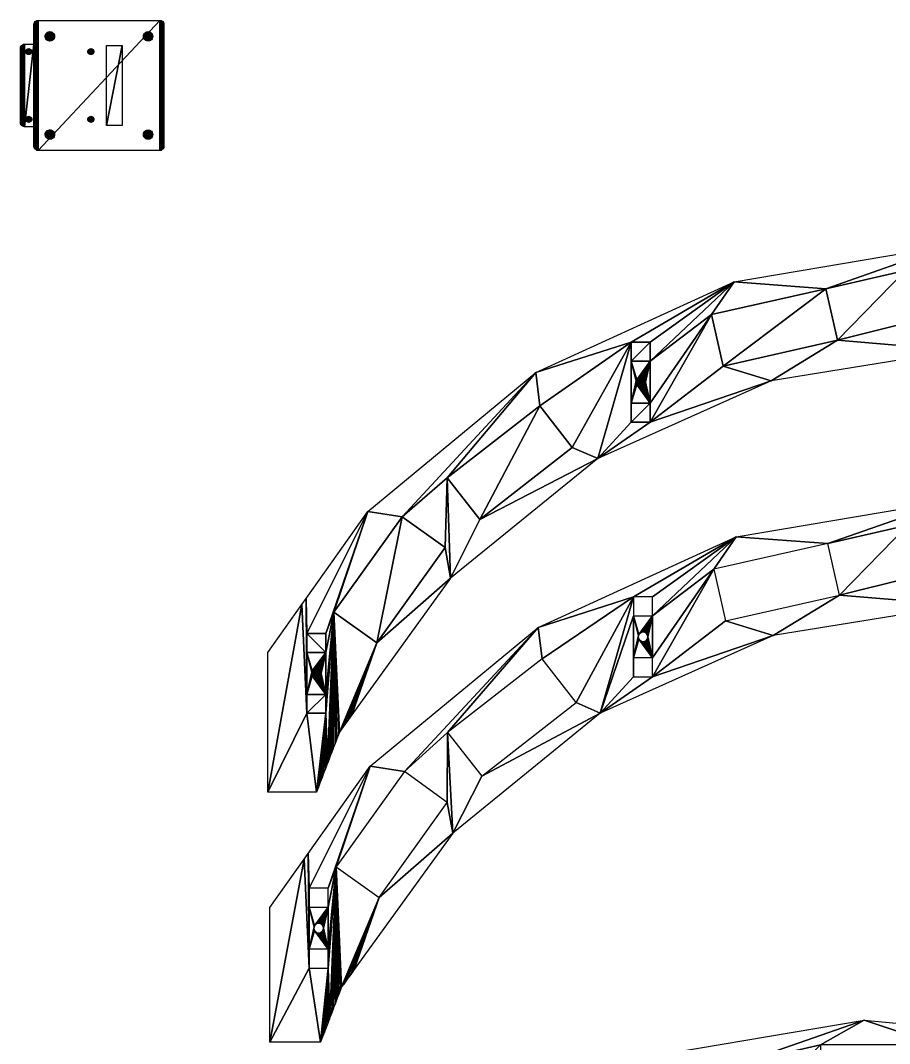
# Model space of a CAD drawing. Header units: metres. Extents: x -935 to 1842, y -1273 to 224.
# Drawn here: x 600 to 856.6, y -696.4 to -394.3 of the extents above; entities that cross this region are included whole.
import ezdxf

# ---------------------------------------------------------------- set-up
doc = ezdxf.new("R2010")
doc.units = ezdxf.units.M

msp = doc.modelspace()

# ---------------------------------------------------------------- meshes
at = {"layer": 'Group#15'}
mesh = msp.add_polyface(dxfattribs=at)
corners = [(603.99, -395.16), (603.95, -401.27), (603.95, -395.46), (603.95, -425.67), (603.95, -431.49), (603.99, -431.78), (604.11, -394.87), (604.11, -432.07), (604.3, -432.32), (604.3, -394.62), (604.55, -394.43), (604.55, -432.51), (604.84, -432.63), (604.84, -394.31), (605.14, -394.27), (605.14, -432.67), (641.17, -394.27), (641.17, -432.67), (641.47, -432.63), (641.47, -394.31), (641.76, -432.51), (641.76, -394.43), (642, -394.62), (642, -432.32), (642.19, -432.07), (642.19, -394.87), (642.31, -395.16), (642.31, -431.78), (642.35, -431.49), (642.35, -395.46), (599.99, -402.16), (599.95, -424.49), (599.95, -402.46), (599.99, -424.78), (600.11, -401.87), (600.11, -425.07), (600.3, -401.62), (600.3, -425.32), (600.55, -401.43), (600.55, -425.51), (600.84, -401.31), (600.84, -425.63), (601.14, -425.67), (601.14, -401.27)]
mesh.append_faces([[corners[k] for k in face] for face in [(0, 1, 2), (28, 26, 29), (30, 31, 32)]], dxfattribs={"vtx0": -1})
mesh.append_faces([[corners[k] for k in face] for face in [(3, 0, 4), (4, 0, 5), (5, 6, 7), (7, 6, 8), (8, 10, 11), (11, 10, 12), (12, 14, 15), (15, 16, 17), (17, 16, 18), (18, 19, 20), (20, 22, 23), (23, 22, 24), (24, 26, 27), (27, 26, 28), (31, 30, 33), (33, 34, 35), (35, 36, 37), (37, 38, 39), (39, 40, 41), (41, 40, 42), (42, 1, 3)]], dxfattribs={"vtx0": -1, "vtx1": -1})
mesh.append_faces([[corners[k] for k in face] for face in [(1, 0, 3)]], dxfattribs={"vtx0": -1, "vtx1": -1, "vtx2": -1})
mesh.append_faces([[corners[k] for k in face] for face in [(5, 0, 6), (8, 6, 9), (8, 9, 10), (12, 10, 13), (12, 13, 14), (15, 14, 16), (18, 16, 19), (20, 19, 21), (20, 21, 22), (24, 22, 25), (24, 25, 26), (33, 30, 34), (35, 34, 36), (37, 36, 38), (39, 38, 40), (42, 40, 43), (42, 43, 1)]], dxfattribs={"vtx0": -1, "vtx2": -1})
mesh = msp.add_polyface(dxfattribs=at)
corners = [(607.3, -398.61), (607.3, -399.34), (607.26, -398.97), (607.44, -398.27), (607.44, -399.67), (607.67, -397.98), (607.67, -399.96), (607.96, -397.76), (607.96, -400.18), (608.29, -397.62), (608.29, -400.32), (608.65, -397.58), (608.65, -400.37), (609.02, -397.62), (609.02, -400.32), (609.35, -397.76), (609.35, -400.18), (609.64, -397.98), (609.64, -399.96), (609.87, -398.27), (609.87, -399.67), (610, -398.61), (610, -399.34), (610.05, -398.97)]
mesh.append_faces([[corners[k] for k in face] for face in [(0, 1, 2), (22, 21, 23)]], dxfattribs={"vtx0": -1})
mesh.append_faces([[corners[k] for k in face] for face in [(1, 3, 4), (4, 5, 6), (6, 7, 8), (8, 9, 10), (10, 11, 12), (12, 13, 14), (14, 15, 16), (16, 17, 18), (18, 19, 20), (20, 21, 22)]], dxfattribs={"vtx0": -1, "vtx1": -1})
mesh.append_faces([[corners[k] for k in face] for face in [(1, 0, 3), (4, 3, 5), (6, 5, 7), (8, 7, 9), (10, 9, 11), (12, 11, 13), (14, 13, 15), (16, 15, 17), (18, 17, 19), (20, 19, 21)]], dxfattribs={"vtx0": -1, "vtx2": -1})
mesh = msp.add_polyface(dxfattribs=at)
corners = [(636.3, -398.61), (636.3, -399.34), (636.26, -398.97), (636.44, -398.27), (636.44, -399.67), (636.67, -397.98), (636.67, -399.96), (636.96, -397.76), (636.96, -400.18), (637.29, -397.62), (637.29, -400.32), (637.65, -397.58), (637.65, -400.37), (638.02, -397.62), (638.02, -400.32), (638.35, -397.76), (638.35, -400.18), (638.64, -397.98), (638.64, -399.96), (638.87, -398.27), (638.87, -399.67), (639, -398.61), (639, -399.34), (639.05, -398.97)]
mesh.append_faces([[corners[k] for k in face] for face in [(0, 1, 2), (22, 21, 23)]], dxfattribs={"vtx0": -1})
mesh.append_faces([[corners[k] for k in face] for face in [(1, 3, 4), (4, 5, 6), (6, 7, 8), (8, 9, 10), (10, 11, 12), (12, 13, 14), (14, 15, 16), (16, 17, 18), (18, 19, 20), (20, 21, 22)]], dxfattribs={"vtx0": -1, "vtx1": -1})
mesh.append_faces([[corners[k] for k in face] for face in [(1, 0, 3), (4, 3, 5), (6, 5, 7), (8, 7, 9), (10, 9, 11), (12, 11, 13), (14, 13, 15), (16, 15, 17), (18, 17, 19), (20, 19, 21)]], dxfattribs={"vtx0": -1, "vtx2": -1})
mesh = msp.add_polyface(dxfattribs=at)
corners = [(629.95, -401.67), (625.35, -425.27), (625.35, -401.67), (629.95, -425.27)]
mesh.append_faces([[corners[k] for k in face] for face in [(0, 1, 2), (1, 0, 3)]], dxfattribs={"vtx0": -1})
mesh = msp.add_polyface(dxfattribs=at)
corners = [(601.54, -403.24), (601.54, -403.71), (601.51, -403.47), (601.63, -403.02), (601.63, -403.92), (601.77, -402.84), (601.77, -404.11), (601.96, -402.7), (601.96, -404.25), (602.17, -402.61), (602.17, -404.34), (602.4, -402.58), (602.4, -404.37), (602.64, -402.61), (602.64, -404.34), (602.85, -404.25), (602.85, -402.7), (603.04, -402.84), (603.04, -404.11), (603.18, -403.02), (603.18, -403.92), (603.27, -403.24), (603.27, -403.71), (603.3, -403.47)]
mesh.append_faces([[corners[k] for k in face] for face in [(0, 1, 2), (22, 21, 23)]], dxfattribs={"vtx0": -1})
mesh.append_faces([[corners[k] for k in face] for face in [(1, 3, 4), (4, 5, 6), (6, 7, 8), (8, 9, 10), (10, 11, 12), (12, 13, 14), (14, 13, 15), (15, 17, 18), (18, 19, 20), (20, 21, 22)]], dxfattribs={"vtx0": -1, "vtx1": -1})
mesh.append_faces([[corners[k] for k in face] for face in [(1, 0, 3), (4, 3, 5), (6, 5, 7), (8, 7, 9), (10, 9, 11), (12, 11, 13), (15, 13, 16), (15, 16, 17), (18, 17, 19), (20, 19, 21)]], dxfattribs={"vtx0": -1, "vtx2": -1})
mesh = msp.add_polyface(dxfattribs=at)
corners = [(619.89, -403.24), (619.89, -403.71), (619.86, -403.47), (619.98, -403.02), (619.98, -403.92), (620.12, -402.84), (620.12, -404.11), (620.31, -402.7), (620.31, -404.25), (620.52, -402.61), (620.52, -404.34), (620.75, -404.37), (620.75, -402.58), (620.99, -402.61), (620.99, -404.34), (621.2, -404.25), (621.2, -402.7), (621.39, -402.84), (621.39, -404.11), (621.53, -403.02), (621.53, -403.92), (621.62, -403.24), (621.62, -403.71), (621.65, -403.47)]
mesh.append_faces([[corners[k] for k in face] for face in [(0, 1, 2), (22, 21, 23)]], dxfattribs={"vtx0": -1})
mesh.append_faces([[corners[k] for k in face] for face in [(1, 3, 4), (4, 5, 6), (6, 7, 8), (8, 9, 10), (10, 9, 11), (11, 13, 14), (14, 13, 15), (15, 17, 18), (18, 19, 20), (20, 21, 22)]], dxfattribs={"vtx0": -1, "vtx1": -1})
mesh.append_faces([[corners[k] for k in face] for face in [(1, 0, 3), (4, 3, 5), (6, 5, 7), (8, 7, 9), (11, 9, 12), (11, 12, 13), (15, 13, 16), (15, 16, 17), (18, 17, 19), (20, 19, 21)]], dxfattribs={"vtx0": -1, "vtx2": -1})
mesh = msp.add_polyface(dxfattribs=at)
corners = [(601.54, -423.24), (601.54, -423.71), (601.51, -423.47), (601.63, -423.92), (601.63, -423.02), (601.77, -424.11), (601.77, -422.84), (601.96, -424.25), (601.96, -422.7), (602.17, -424.34), (602.17, -422.61), (602.4, -424.37), (602.4, -422.58), (602.64, -424.34), (602.64, -422.61), (602.85, -422.7), (602.85, -424.25), (603.04, -424.11), (603.04, -422.84), (603.18, -423.02), (603.18, -423.92), (603.27, -423.24), (603.27, -423.71), (603.3, -423.47)]
mesh.append_faces([[corners[k] for k in face] for face in [(0, 1, 2), (22, 21, 23)]], dxfattribs={"vtx0": -1})
mesh.append_faces([[corners[k] for k in face] for face in [(1, 0, 3), (3, 4, 5), (5, 6, 7), (7, 8, 9), (9, 10, 11), (11, 12, 13), (13, 15, 16), (16, 15, 17), (17, 19, 20), (20, 21, 22)]], dxfattribs={"vtx0": -1, "vtx1": -1})
mesh.append_faces([[corners[k] for k in face] for face in [(3, 0, 4), (5, 4, 6), (7, 6, 8), (9, 8, 10), (11, 10, 12), (13, 12, 14), (13, 14, 15), (17, 15, 18), (17, 18, 19), (20, 19, 21)]], dxfattribs={"vtx0": -1, "vtx2": -1})
mesh = msp.add_polyface(dxfattribs=at)
corners = [(619.89, -423.24), (619.89, -423.71), (619.86, -423.47), (619.98, -423.02), (619.98, -423.92), (620.12, -422.84), (620.12, -424.11), (620.31, -422.7), (620.31, -424.25), (620.52, -424.34), (620.52, -422.61), (620.75, -422.58), (620.75, -424.37), (620.99, -422.61), (620.99, -424.34), (621.2, -422.7), (621.2, -424.25), (621.39, -424.11), (621.39, -422.84), (621.53, -423.02), (621.53, -423.92), (621.62, -423.24), (621.62, -423.71), (621.65, -423.47)]
mesh.append_faces([[corners[k] for k in face] for face in [(0, 1, 2), (22, 21, 23)]], dxfattribs={"vtx0": -1})
mesh.append_faces([[corners[k] for k in face] for face in [(1, 3, 4), (4, 5, 6), (6, 7, 8), (8, 7, 9), (9, 11, 12), (12, 13, 14), (14, 15, 16), (16, 15, 17), (17, 19, 20), (20, 21, 22)]], dxfattribs={"vtx0": -1, "vtx1": -1})
mesh.append_faces([[corners[k] for k in face] for face in [(1, 0, 3), (4, 3, 5), (6, 5, 7), (9, 7, 10), (9, 10, 11), (12, 11, 13), (14, 13, 15), (17, 15, 18), (17, 18, 19), (20, 19, 21)]], dxfattribs={"vtx0": -1, "vtx2": -1})
mesh = msp.add_polyface(dxfattribs=at)
corners = [(607.29, -427.69), (607.33, -428.41), (607.26, -428.05), (607.41, -427.34), (607.48, -428.74), (607.61, -427.04), (607.72, -429.01), (607.89, -426.8), (608.02, -429.22), (608.22, -426.64), (608.37, -429.34), (608.58, -426.58), (608.73, -429.37), (608.94, -426.61), (609.09, -429.3), (609.29, -426.73), (609.42, -429.14), (609.59, -426.93), (609.7, -428.91), (609.83, -427.21), (609.9, -428.61), (609.98, -427.54), (610.02, -428.26), (610.05, -427.9)]
mesh.append_faces([[corners[k] for k in face] for face in [(0, 1, 2), (22, 21, 23)]], dxfattribs={"vtx0": -1})
mesh.append_faces([[corners[k] for k in face] for face in [(1, 3, 4), (4, 5, 6), (6, 7, 8), (8, 9, 10), (10, 11, 12), (12, 13, 14), (14, 15, 16), (16, 17, 18), (18, 19, 20), (20, 21, 22)]], dxfattribs={"vtx0": -1, "vtx1": -1})
mesh.append_faces([[corners[k] for k in face] for face in [(1, 0, 3), (4, 3, 5), (6, 5, 7), (8, 7, 9), (10, 9, 11), (12, 11, 13), (14, 13, 15), (16, 15, 17), (18, 17, 19), (20, 19, 21)]], dxfattribs={"vtx0": -1, "vtx2": -1})
mesh = msp.add_polyface(dxfattribs=at)
corners = [(636.3, -427.61), (636.3, -428.34), (636.26, -427.97), (636.44, -427.27), (636.44, -428.67), (636.67, -426.98), (636.67, -428.96), (636.96, -426.76), (636.96, -429.18), (637.29, -426.62), (637.29, -429.32), (637.65, -426.58), (637.65, -429.37), (638.02, -426.62), (638.02, -429.32), (638.35, -426.76), (638.35, -429.18), (638.64, -426.98), (638.64, -428.96), (638.87, -427.27), (638.87, -428.67), (639, -427.61), (639, -428.34), (639.05, -427.97)]
mesh.append_faces([[corners[k] for k in face] for face in [(0, 1, 2), (22, 21, 23)]], dxfattribs={"vtx0": -1})
mesh.append_faces([[corners[k] for k in face] for face in [(1, 3, 4), (4, 5, 6), (6, 7, 8), (8, 9, 10), (10, 11, 12), (12, 13, 14), (14, 15, 16), (16, 17, 18), (18, 19, 20), (20, 21, 22)]], dxfattribs={"vtx0": -1, "vtx1": -1})
mesh.append_faces([[corners[k] for k in face] for face in [(1, 0, 3), (4, 3, 5), (6, 5, 7), (8, 7, 9), (10, 9, 11), (12, 11, 13), (14, 13, 15), (16, 15, 17), (18, 17, 19), (20, 19, 21)]], dxfattribs={"vtx0": -1, "vtx2": -1})
at = {"layer": 'Group#17'}
mesh = msp.add_polyface(dxfattribs=at)
corners = [(780.37, -489.24), (810.72, -471.47), (785.97, -489.24), (785.97, -494.84), (804.05, -481.09), (785.97, -507.24), (785.97, -512.84), (837.81, -473.48), (874.18, -460.75), (861.37, -468.08), (841.24, -488.7), (861.37, -483.68), (770.47, -523.59), (821.64, -500.65), (807.48, -496.31), (877, -491.73), (782.47, -499.83), (782.81, -499.69), (783.17, -499.64), (783.54, -499.69), (783.87, -499.83), (784.16, -500.05), (784.39, -500.34), (784.46, -500.51), (784.53, -500.68), (784.57, -501.04), (782.47, -502.25), (782.81, -502.39), (783.17, -502.44), (783.54, -502.39), (783.87, -502.25), (784.16, -502.03), (784.39, -501.74), (784.53, -501.4)]
mesh.append_faces([[corners[k] for k in face] for face in [(0, 1, 2), (2, 1, 3), (5, 4, 6), (4, 1, 7), (7, 9, 10), (12, 6, 13), (14, 6, 4), (13, 10, 15), (16, 3, 17), (17, 3, 18), (18, 3, 19), (19, 3, 20), (20, 3, 21), (21, 3, 22), (22, 3, 23), (23, 3, 24), (24, 3, 25)]], dxfattribs={"vtx0": -1, "vtx1": -1})
mesh.append_faces([[corners[k] for k in face] for face in [(3, 1, 4), (3, 4, 5), (7, 8, 9), (13, 6, 14), (15, 10, 11), (5, 25, 3)]], dxfattribs={"vtx0": -1, "vtx1": -1, "vtx2": -1})
mesh.append_faces([[corners[k] for k in face] for face in [(7, 1, 8), (10, 9, 11), (13, 14, 10), (5, 26, 27), (5, 27, 28), (5, 28, 29), (5, 29, 30), (5, 30, 31), (5, 31, 32), (5, 32, 33), (5, 33, 25)]], dxfattribs={"vtx0": -1, "vtx2": -1})
mesh = msp.add_polyface(dxfattribs=at)
corners = [(692.53, -568.97), (702.59, -539.27), (712.68, -540.83), (752.19, -498.25), (726.01, -529.32), (725.36, -549.91), (753.31, -508.06), (780.37, -489.24), (810.72, -471.47), (762.9, -520.37), (770.47, -523.59), (785.97, -512.84), (780.37, -512.84), (780.37, -494.84), (780.37, -507.24), (781.82, -500.68), (781.96, -500.34), (785.97, -494.84), (781.77, -501.04), (782.18, -500.05), (782.47, -499.83), (781.96, -501.74), (785.97, -507.24), (781.89, -501.57), (781.82, -501.4), (782.18, -502.03), (782.47, -502.25), (695.8, -602.14), (705.22, -578.05), (696.83, -600.72), (697.86, -599.3), (726.98, -558.99), (735.59, -541.63)]
mesh.append_faces([[corners[k] for k in face] for face in [(0, 1, 2), (2, 4, 5), (4, 3, 6), (6, 7, 9), (11, 10, 12), (12, 13, 14), (15, 13, 16), (16, 17, 19), (19, 17, 20), (14, 21, 22), (21, 14, 23), (23, 14, 24), (24, 14, 18), (27, 28, 29), (29, 28, 30), (30, 28, 31), (31, 32, 10)]], dxfattribs={"vtx0": -1, "vtx1": -1})
mesh.append_faces([[corners[k] for k in face] for face in [(2, 3, 4), (6, 3, 7), (9, 7, 10), (12, 10, 7), (13, 15, 14), (31, 5, 4)]], dxfattribs={"vtx0": -1, "vtx1": -1, "vtx2": -1})
mesh.append_faces([[corners[k] for k in face] for face in [(2, 1, 3), (7, 3, 8), (12, 7, 13), (16, 13, 17), (14, 15, 18), (22, 21, 25), (22, 25, 26), (31, 28, 5), (31, 4, 32), (10, 32, 9)]], dxfattribs={"vtx0": -1, "vtx2": -1})
mesh = msp.add_polyface(dxfattribs=at)
corners = [(837.81, -473.48), (807.48, -496.31), (804.05, -481.09), (841.24, -488.7)]
mesh.append_faces([[corners[k] for k in face] for face in [(0, 1, 2), (1, 0, 3)]], dxfattribs={"vtx0": -1})
mesh = msp.add_polyface(dxfattribs=at)
corners = [(785.97, -489.24), (780.37, -494.84), (780.37, -489.24), (785.97, -494.84)]
mesh.append_faces([[corners[k] for k in face] for face in [(0, 1, 2), (1, 0, 3)]], dxfattribs={"vtx0": -1})
mesh = msp.add_polyface(dxfattribs=at)
corners = [(781.82, -500.68), (781.82, -501.4), (781.77, -501.04), (781.96, -500.34), (781.89, -501.57), (781.96, -501.74), (782.18, -500.05), (782.18, -502.03), (782.47, -499.83), (782.47, -502.25), (782.81, -499.69), (782.81, -502.39), (783.17, -499.64), (783.17, -502.44), (783.54, -499.69), (783.54, -502.39), (783.87, -499.83), (783.87, -502.25), (784.16, -500.05), (784.16, -502.03), (784.39, -500.34), (784.39, -501.74), (784.46, -500.51), (784.53, -501.4), (784.53, -500.68), (784.57, -501.04)]
mesh.append_faces([[corners[k] for k in face] for face in [(0, 1, 2), (23, 24, 25)]], dxfattribs={"vtx0": -1})
mesh.append_faces([[corners[k] for k in face] for face in [(1, 3, 4), (4, 3, 5), (5, 6, 7), (7, 8, 9), (9, 10, 11), (11, 12, 13), (13, 14, 15), (15, 16, 17), (17, 18, 19), (19, 20, 21), (21, 22, 23)]], dxfattribs={"vtx0": -1, "vtx1": -1})
mesh.append_faces([[corners[k] for k in face] for face in [(1, 0, 3), (5, 3, 6), (7, 6, 8), (9, 8, 10), (11, 10, 12), (13, 12, 14), (15, 14, 16), (17, 16, 18), (19, 18, 20), (21, 20, 22), (23, 22, 24)]], dxfattribs={"vtx0": -1, "vtx2": -1})
mesh = msp.add_polyface(dxfattribs=at)
corners = [(785.97, -507.24), (780.37, -512.84), (780.37, -507.24), (785.97, -512.84)]
mesh.append_faces([[corners[k] for k in face] for face in [(0, 1, 2), (1, 0, 3)]], dxfattribs={"vtx0": -1})
mesh = msp.add_polyface(dxfattribs=at)
corners = [(753.31, -508.06), (735.59, -541.63), (726.01, -529.32), (762.9, -520.37)]
mesh.append_faces([[corners[k] for k in face] for face in [(0, 1, 2), (1, 0, 3)]], dxfattribs={"vtx0": -1})
mesh = msp.add_polyface(dxfattribs=at)
corners = [(684.32, -564.98), (684.56, -575.25), (684.56, -580.85), (702.59, -539.27), (690.16, -575.25), (692.53, -568.97), (690.16, -580.85), (690.16, -593.25), (690.16, -598.85), (694.14, -604.44), (705.22, -578.05), (686.01, -586.68), (684.56, -593.25), (686.15, -586.35), (685.96, -587.05), (686.37, -586.06), (686.66, -585.83), (687, -585.7), (687.36, -585.65), (687.72, -585.7), (688.06, -585.83), (688.21, -585.95), (688.35, -586.06), (688.57, -586.35), (688.71, -586.68), (688.76, -587.05), (684.56, -598.85), (683.07, -566.73), (686.15, -587.75), (686.01, -587.41), (686.37, -588.04), (686.52, -588.15), (688.35, -588.04), (688.57, -587.75), (688.71, -587.41)]
mesh.append_faces([[corners[k] for k in face] for face in [(1, 3, 4), (4, 5, 6), (7, 5, 8), (11, 2, 13), (13, 6, 15), (15, 6, 16), (16, 6, 17), (17, 6, 18), (18, 6, 19), (19, 6, 20), (20, 6, 21), (21, 6, 22), (22, 6, 23), (23, 6, 24), (24, 6, 25), (28, 12, 29), (29, 12, 14)]], dxfattribs={"vtx0": -1, "vtx1": -1})
mesh.append_faces([[corners[k] for k in face] for face in [(4, 3, 5), (6, 5, 7), (2, 11, 12), (26, 0, 2), (7, 25, 6)]], dxfattribs={"vtx0": -1, "vtx1": -1, "vtx2": -1})
mesh.append_faces([[corners[k] for k in face] for face in [(0, 1, 2), (1, 0, 3), (9, 5, 10), (13, 2, 6), (12, 11, 14), (26, 27, 0), (7, 28, 30), (7, 30, 31), (7, 32, 33), (7, 33, 34), (7, 34, 25)]], dxfattribs={"vtx0": -1, "vtx2": -1})
mesh = msp.add_polyface(dxfattribs=at)
corners = [(712.68, -540.83), (705.22, -578.05), (692.53, -568.97), (725.36, -549.91)]
mesh.append_faces([[corners[k] for k in face] for face in [(0, 1, 2), (1, 0, 3)]], dxfattribs={"vtx0": -1})
mesh = msp.add_polyface(dxfattribs=at)
corners = [(690.16, -598.85), (692.53, -568.97), (690.68, -613.51), (690.71, -613.45), (691.23, -612.09), (691.25, -612.03), (691.77, -610.67), (691.79, -610.61), (692.31, -609.25), (692.33, -609.19), (692.87, -607.77), (693.07, -607.25), (693.41, -606.35), (693.95, -604.93), (694.14, -604.44), (705.22, -578.05), (694.78, -603.56), (695.8, -602.14), (683.07, -566.73), (672.98, -622.16), (672.98, -580.93), (684.56, -598.85), (687.39, -622.16), (684.56, -580.85), (684.56, -593.25), (687.98, -620.61), (688.52, -619.19), (689.06, -617.77), (689.6, -616.35), (690.14, -614.93), (686.15, -587.75), (690.16, -593.25), (686.52, -588.15), (686.66, -588.26), (687, -588.4), (687.36, -588.45), (687.72, -588.4), (688.06, -588.26), (688.35, -588.04)]
mesh.append_faces([[corners[k] for k in face] for face in [(18, 19, 20)]], dxfattribs={"vtx0": -1})
mesh.append_faces([[corners[k] for k in face] for face in [(2, 1, 3), (3, 1, 4), (4, 1, 5), (5, 1, 6), (6, 1, 7), (7, 1, 8), (8, 1, 9), (10, 1, 11), (11, 1, 12), (12, 1, 13), (13, 1, 14), (14, 15, 16), (16, 15, 17), (19, 21, 22), (21, 23, 24), (22, 0, 25), (25, 0, 26), (26, 0, 27), (27, 0, 28), (28, 0, 29), (29, 0, 2), (24, 30, 31)]], dxfattribs={"vtx0": -1, "vtx1": -1})
mesh.append_faces([[corners[k] for k in face] for face in [(0, 1, 2), (19, 18, 21)]], dxfattribs={"vtx0": -1, "vtx1": -1, "vtx2": -1})
mesh.append_faces([[corners[k] for k in face] for face in [(1, 10, 9), (22, 21, 0), (31, 32, 33), (31, 33, 34), (31, 34, 35), (31, 35, 36), (31, 36, 37), (31, 37, 38)]], dxfattribs={"vtx0": -1, "vtx2": -1})
mesh = msp.add_polyface(dxfattribs=at)
corners = [(684.56, -575.25), (690.16, -580.85), (684.56, -580.85), (690.16, -575.25)]
mesh.append_faces([[corners[k] for k in face] for face in [(0, 1, 2), (1, 0, 3)]], dxfattribs={"vtx0": -1})
mesh = msp.add_polyface(dxfattribs=at)
corners = [(686.01, -586.68), (686.01, -587.41), (685.96, -587.05), (686.15, -586.35), (686.15, -587.75), (686.37, -588.04), (686.37, -586.06), (686.66, -585.83), (686.52, -588.15), (686.66, -588.26), (687, -585.7), (687, -588.4), (687.36, -585.65), (687.36, -588.45), (687.72, -585.7), (687.72, -588.4), (688.06, -585.83), (688.06, -588.26), (688.21, -585.95), (688.35, -588.04), (688.35, -586.06), (688.57, -586.35), (688.57, -587.75), (688.71, -586.68), (688.71, -587.41), (688.76, -587.05)]
mesh.append_faces([[corners[k] for k in face] for face in [(0, 1, 2), (24, 23, 25)]], dxfattribs={"vtx0": -1})
mesh.append_faces([[corners[k] for k in face] for face in [(1, 3, 4), (4, 3, 5), (5, 7, 8), (8, 7, 9), (9, 10, 11), (11, 12, 13), (13, 14, 15), (15, 16, 17), (17, 18, 19), (19, 21, 22), (22, 23, 24)]], dxfattribs={"vtx0": -1, "vtx1": -1})
mesh.append_faces([[corners[k] for k in face] for face in [(1, 0, 3), (5, 3, 6), (5, 6, 7), (9, 7, 10), (11, 10, 12), (13, 12, 14), (15, 14, 16), (17, 16, 18), (19, 18, 20), (19, 20, 21), (22, 21, 23)]], dxfattribs={"vtx0": -1, "vtx2": -1})
mesh = msp.add_polyface(dxfattribs=at)
corners = [(690.16, -593.25), (684.56, -598.85), (684.56, -593.25), (690.16, -598.85)]
mesh.append_faces([[corners[k] for k in face] for face in [(0, 1, 2), (1, 0, 3)]], dxfattribs={"vtx0": -1})
at = {"layer": 'Group#18'}
mesh = msp.add_polyface(dxfattribs=at)
corners = [(781.04, -564.47), (811.38, -546.7), (786.64, -564.47), (786.64, -570.07), (804.72, -556.32), (786.64, -582.47), (786.64, -588.07), (838.47, -548.71), (874.85, -535.98), (862.04, -543.31), (841.9, -563.93), (771.13, -598.81), (822.3, -575.87), (808.15, -571.54), (877.66, -566.96), (862.04, -558.91), (783.48, -574.92), (783.84, -574.87), (784.2, -574.92), (784.54, -575.06), (784.83, -575.28), (785.05, -575.57), (785.12, -575.74), (785.19, -575.91), (785.24, -576.27), (783.14, -577.48), (783.48, -577.62), (783.84, -577.67), (784.2, -577.62), (784.54, -577.48), (784.83, -577.26), (785.05, -576.97), (785.19, -576.63)]
mesh.append_faces([[corners[k] for k in face] for face in [(0, 1, 2), (2, 1, 3), (5, 4, 6), (4, 1, 7), (7, 9, 10), (11, 6, 12), (13, 6, 4), (12, 10, 14), (15, 10, 9), (16, 3, 17), (17, 3, 18), (18, 3, 19), (19, 3, 20), (20, 3, 21), (21, 3, 22), (22, 3, 23), (23, 3, 24)]], dxfattribs={"vtx0": -1, "vtx1": -1})
mesh.append_faces([[corners[k] for k in face] for face in [(3, 1, 4), (3, 4, 5), (7, 8, 9), (12, 6, 13), (14, 10, 15), (5, 24, 3)]], dxfattribs={"vtx0": -1, "vtx1": -1, "vtx2": -1})
mesh.append_faces([[corners[k] for k in face] for face in [(7, 1, 8), (12, 13, 10), (5, 25, 26), (5, 26, 27), (5, 27, 28), (5, 28, 29), (5, 29, 30), (5, 30, 31), (5, 31, 32), (5, 32, 24)]], dxfattribs={"vtx0": -1, "vtx2": -1})
mesh = msp.add_polyface(dxfattribs=at)
corners = [(693.2, -644.19), (703.26, -614.5), (713.34, -616.06), (752.86, -573.48), (726.11, -604.47), (726.02, -625.14), (754.05, -582.73), (781.04, -564.47), (811.38, -546.7), (764.12, -595.67), (771.13, -598.81), (786.64, -588.07), (781.04, -588.07), (781.04, -570.07), (781.04, -582.47), (782.49, -575.91), (782.63, -575.57), (786.64, -570.07), (782.44, -576.27), (782.85, -575.28), (783.14, -575.06), (783.48, -574.92), (782.63, -576.97), (786.64, -582.47), (782.56, -576.8), (782.49, -576.63), (782.85, -577.26), (783.14, -577.48), (697.49, -675.94), (705.88, -653.27), (698.52, -674.52), (727.65, -634.21), (736.19, -617.42)]
mesh.append_faces([[corners[k] for k in face] for face in [(0, 1, 2), (2, 4, 5), (4, 3, 6), (6, 7, 9), (11, 10, 12), (13, 10, 7), (12, 13, 14), (15, 13, 16), (16, 17, 19), (19, 17, 20), (20, 17, 21), (14, 22, 23), (22, 14, 24), (24, 14, 25), (25, 14, 18), (28, 29, 30), (30, 29, 31), (31, 32, 10)]], dxfattribs={"vtx0": -1, "vtx1": -1})
mesh.append_faces([[corners[k] for k in face] for face in [(2, 3, 4), (6, 3, 7), (9, 7, 10), (12, 10, 13), (13, 15, 14), (31, 5, 4)]], dxfattribs={"vtx0": -1, "vtx1": -1, "vtx2": -1})
mesh.append_faces([[corners[k] for k in face] for face in [(2, 1, 3), (7, 3, 8), (16, 13, 17), (14, 15, 18), (23, 22, 26), (23, 26, 27), (31, 29, 5), (31, 4, 32), (10, 32, 9)]], dxfattribs={"vtx0": -1, "vtx2": -1})
mesh = msp.add_polyface(dxfattribs=at)
corners = [(684.98, -640.2), (685.22, -650.47), (685.22, -656.07), (703.26, -614.5), (690.82, -650.47), (693.2, -644.19), (690.82, -656.07), (690.82, -668.47), (690.82, -674.07), (694.81, -679.66), (705.88, -653.27), (686.67, -661.91), (685.22, -668.47), (686.81, -661.57), (686.63, -662.27), (687.04, -661.28), (687.33, -661.06), (687.66, -660.92), (688.02, -660.87), (688.39, -660.92), (688.72, -661.06), (688.87, -661.17), (689.01, -661.28), (689.24, -661.57), (689.38, -661.91), (689.42, -662.27), (683.73, -641.96), (673.64, -695.97), (673.64, -656.16), (685.22, -674.07), (686.81, -662.97), (686.67, -662.64), (687.04, -663.26), (689.01, -663.26), (689.24, -662.97), (689.38, -662.64)]
mesh.append_faces([[corners[k] for k in face] for face in [(26, 27, 28)]], dxfattribs={"vtx0": -1})
mesh.append_faces([[corners[k] for k in face] for face in [(1, 3, 4), (4, 5, 6), (7, 5, 8), (11, 2, 13), (13, 6, 15), (15, 6, 16), (16, 6, 17), (17, 6, 18), (18, 6, 19), (19, 6, 20), (20, 6, 21), (21, 6, 22), (22, 6, 23), (23, 6, 24), (24, 6, 25), (30, 12, 31), (31, 12, 14)]], dxfattribs={"vtx0": -1, "vtx1": -1})
mesh.append_faces([[corners[k] for k in face] for face in [(4, 3, 5), (6, 5, 7), (2, 11, 12), (29, 0, 2), (7, 25, 6)]], dxfattribs={"vtx0": -1, "vtx1": -1, "vtx2": -1})
mesh.append_faces([[corners[k] for k in face] for face in [(0, 1, 2), (1, 0, 3), (9, 5, 10), (13, 2, 6), (12, 11, 14), (29, 26, 0), (7, 30, 32), (7, 33, 34), (7, 34, 35), (7, 35, 25)]], dxfattribs={"vtx0": -1, "vtx2": -1})
mesh = msp.add_polyface(dxfattribs=at)
corners = [(690.82, -674.07), (693.2, -644.19), (691.35, -688.74), (691.37, -688.68), (691.89, -687.32), (691.91, -687.26), (692.43, -685.9), (692.45, -685.84), (692.97, -684.48), (692.99, -684.42), (693.54, -683), (693.73, -682.48), (694.08, -681.58), (694.62, -680.16), (694.81, -679.66), (705.88, -653.27), (695.44, -678.78), (696.47, -677.36), (697.49, -675.94), (673.64, -695.97), (683.73, -641.96), (685.22, -674.07), (688.6, -695.97), (685.22, -656.07), (685.22, -668.47), (689.19, -694.42), (689.73, -693), (690.27, -691.58), (690.81, -690.16), (686.81, -662.97), (690.82, -668.47), (687.04, -663.26), (687.18, -663.37), (687.33, -663.48), (687.66, -663.62), (688.02, -663.67), (688.39, -663.62), (688.72, -663.48), (689.01, -663.26)]
mesh.append_faces([[corners[k] for k in face] for face in [(2, 1, 3), (3, 1, 4), (4, 1, 5), (5, 1, 6), (6, 1, 7), (7, 1, 8), (8, 1, 9), (10, 1, 11), (11, 1, 12), (12, 1, 13), (13, 1, 14), (14, 15, 16), (16, 15, 17), (17, 15, 18), (19, 21, 22), (21, 23, 24), (22, 0, 25), (25, 0, 26), (26, 0, 27), (27, 0, 28), (28, 0, 2), (24, 29, 30)]], dxfattribs={"vtx0": -1, "vtx1": -1})
mesh.append_faces([[corners[k] for k in face] for face in [(0, 1, 2), (19, 20, 21)]], dxfattribs={"vtx0": -1, "vtx1": -1, "vtx2": -1})
mesh.append_faces([[corners[k] for k in face] for face in [(1, 10, 9), (22, 21, 0), (30, 31, 32), (30, 32, 33), (30, 33, 34), (30, 34, 35), (30, 35, 36), (30, 36, 37), (30, 37, 38)]], dxfattribs={"vtx0": -1, "vtx2": -1})
at = {"layer": 'Group#19'}
mesh = msp.add_polyface(dxfattribs=at)
corners = [(755.3, -717.91), (785.65, -700.14), (760.9, -717.91), (760.9, -723.51), (778.98, -709.76), (760.9, -735.91), (760.9, -741.51), (812.73, -702.15), (849.11, -689.42), (836.3, -696.75), (816.16, -717.37), (745.4, -752.25), (796.56, -729.31), (782.41, -724.97), (851.92, -720.4), (836.3, -712.35), (757.74, -728.36), (758.1, -728.31), (758.46, -728.36), (758.8, -728.5), (759.09, -728.72), (759.31, -729.01), (759.38, -729.18), (759.45, -729.34), (759.5, -729.71), (757.4, -730.92), (757.74, -731.06), (758.1, -731.11), (758.46, -731.06), (758.8, -730.92), (759.09, -730.7), (759.31, -730.41), (759.45, -730.07)]
mesh.append_faces([[corners[k] for k in face] for face in [(0, 1, 2), (2, 1, 3), (5, 4, 6), (4, 1, 7), (7, 9, 10), (11, 6, 12), (13, 6, 4), (12, 10, 14), (15, 10, 9), (16, 3, 17), (17, 3, 18), (18, 3, 19), (19, 3, 20), (20, 3, 21), (21, 3, 22), (22, 3, 23), (23, 3, 24)]], dxfattribs={"vtx0": -1, "vtx1": -1})
mesh.append_faces([[corners[k] for k in face] for face in [(3, 1, 4), (3, 4, 5), (7, 8, 9), (12, 6, 13), (14, 10, 15), (5, 24, 3)]], dxfattribs={"vtx0": -1, "vtx1": -1, "vtx2": -1})
mesh.append_faces([[corners[k] for k in face] for face in [(7, 1, 8), (12, 13, 10), (5, 25, 26), (5, 26, 27), (5, 27, 28), (5, 28, 29), (5, 29, 30), (5, 30, 31), (5, 31, 32), (5, 32, 24)]], dxfattribs={"vtx0": -1, "vtx2": -1})
mesh = msp.add_polyface(dxfattribs=at)
corners = [(955.3, -723.51), (956.75, -729.34), (955.3, -735.91), (956.82, -729.18), (956.89, -729.01), (960.9, -723.51), (956.7, -729.71), (957.11, -728.72), (957.4, -728.5), (957.74, -728.36), (836.3, -696.75), (849.11, -689.42), (870.9, -696.75), (913.19, -695.48), (870.9, -712.35), (903.36, -702.46), (900.17, -717.73), (937.23, -709.53), (973.51, -717.93), (960.9, -717.91), (955.3, -717.91), (851.92, -720.4), (836.3, -712.35), (907.7, -726.11), (934.03, -724.8), (960.1, -746.07), (955.3, -741.51), (956.89, -730.41), (960.9, -735.91), (956.75, -730.07), (957.11, -730.7), (957.4, -730.92), (957.74, -731.06)]
mesh.append_faces([[corners[k] for k in face] for face in [(1, 0, 3), (3, 0, 4), (4, 5, 7), (7, 5, 8), (8, 5, 9), (10, 11, 12), (12, 13, 14), (15, 13, 17), (21, 14, 23), (23, 24, 25), (26, 0, 2), (2, 27, 28), (27, 2, 29), (29, 2, 6)]], dxfattribs={"vtx0": -1, "vtx1": -1})
mesh.append_faces([[corners[k] for k in face] for face in [(0, 1, 2), (14, 13, 15), (17, 18, 19), (23, 14, 16), (25, 24, 26), (26, 17, 20)]], dxfattribs={"vtx0": -1, "vtx1": -1, "vtx2": -1})
mesh.append_faces([[corners[k] for k in face] for face in [(4, 0, 5), (2, 1, 6), (12, 11, 13), (14, 15, 16), (17, 13, 18), (17, 19, 20), (21, 22, 14), (23, 16, 24), (26, 24, 17), (26, 20, 0), (28, 27, 30), (28, 30, 31), (28, 31, 32)]], dxfattribs={"vtx0": -1, "vtx2": -1})

doc.saveas('drawing.dxf')
